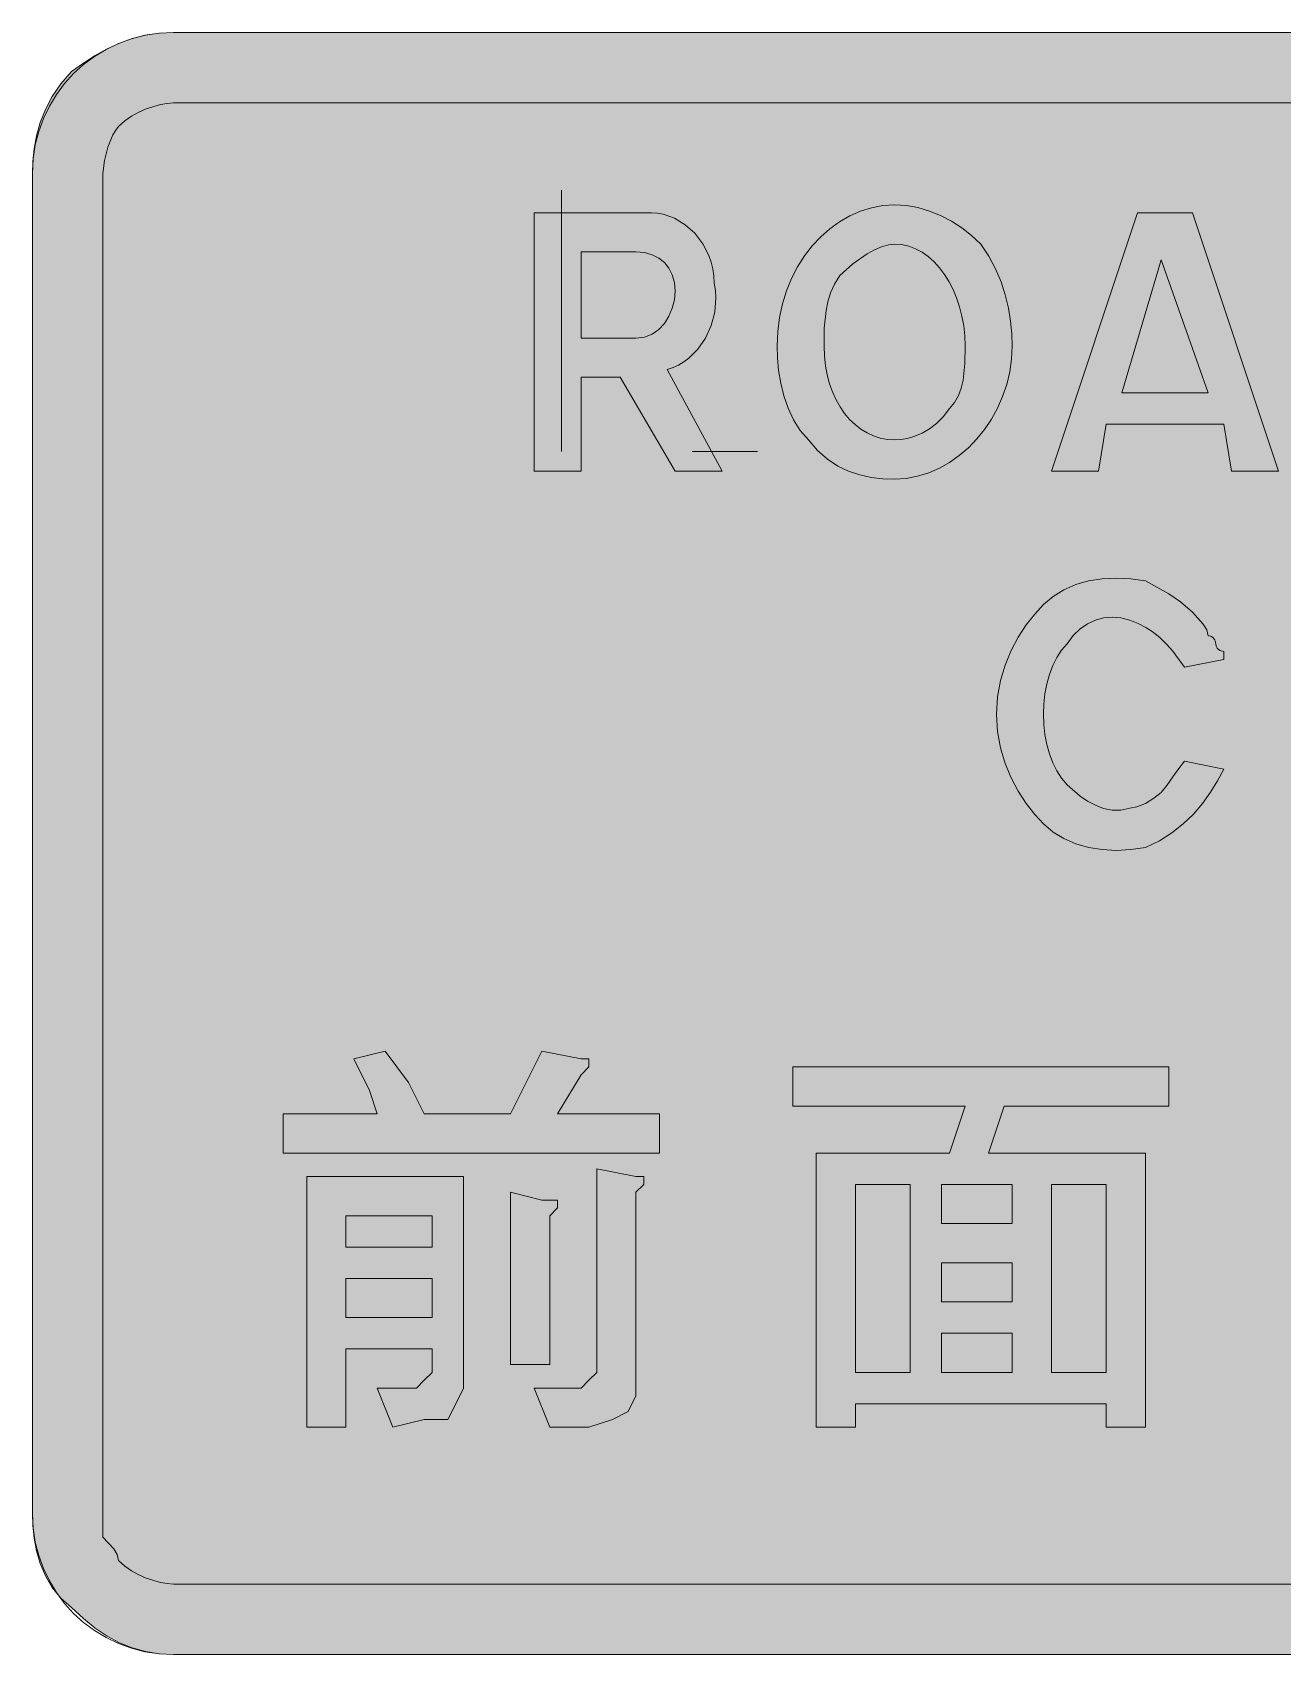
# Model space of a CAD drawing. Header units: metres. Extents: x 22 to 547, y 12 to 260.
# Drawn here: x 22.3 to 213.7, y 12 to 260.4 of the extents above; entities that cross this region are included whole.
import ezdxf

# ---------------------------------------------------------------- set-up
doc = ezdxf.new("R2010")
doc.units = ezdxf.units.M
for name, color, linetype, true_color in [('FILL_RED_FF0000', 7, 'Continuous', 0xff0000), ('FILL_WHITE_FFFFFF', 7, 'Continuous', 0xffffff), ('STROKE_RED_FF0000', 7, 'Continuous', 0xff0000), ('STROKE_WHITE_FFFFFF', 7, 'Continuous', 0xffffff)]:
    doc.layers.add(name, color=color, linetype=linetype, true_color=true_color)

msp = doc.modelspace()

# ---------------------------------------------------------------- hatches: boundary and pattern name
at = {"layer": 'FILL_RED_FF0000', "true_color": 0xff0000}
h = msp.add_hatch(color=7, dxfattribs=at)
h.dxf.hatch_style = 1
h.paths.add_polyline_path([(525.09, 249.6), (525.99, 249.58), (526.89, 249.45), (527.79, 249.09), (528.69, 248.4), (529.59, 248.19), (530.49, 247.65), (532.29, 246), (533.94, 244.2), (534.48, 243.3), (534.69, 242.4), (535.38, 241.5), (535.74, 240.6), (535.87, 239.7), (535.89, 238.8), (535.89, 33.6), (535.83, 32.7), (535.66, 31.8), (535.38, 30.9), (534.99, 30), (533.86, 28.2), (532.29, 26.4), (530.49, 24.75), (529.59, 24.21), (528.69, 24), (527.79, 23.31), (526.89, 22.95), (525.99, 22.82), (525.09, 22.8), (43.89, 22.8), (42.94, 22.86), (41.9, 23.02), (39.69, 23.7), (38.57, 24.21), (37.48, 24.82), (36.44, 25.56), (35.49, 26.4), (35.28, 27.3), (34.74, 28.2), (33.09, 30), (33.09, 33.6), (33.09, 238.8), (33.3, 240.77), (33.84, 242.85), (34.61, 244.71), (35.04, 245.44), (35.49, 246), (36.44, 246.84), (37.48, 247.57), (38.57, 248.19), (39.69, 248.7), (41.9, 249.37), (42.94, 249.54), (43.89, 249.6), (525.09, 249.6)])
at = {"layer": 'FILL_WHITE_FFFFFF', "true_color": 0xffffff}
h = msp.add_hatch(color=7, dxfattribs=at)
h.dxf.hatch_style = 1
h.paths.add_polyline_path([(525.09, 260.4), (526.94, 260.29), (528.86, 259.97), (530.81, 259.45), (532.74, 258.75), (534.62, 257.88), (536.4, 256.86), (538.03, 255.69), (539.49, 254.4), (541.18, 252.55), (542.64, 250.61), (543.88, 248.62), (544.89, 246.6), (545.68, 244.58), (546.24, 242.59), (546.58, 240.65), (546.69, 238.8), (546.69, 33.6), (546.58, 31.75), (546.24, 29.83), (545.68, 27.88), (544.89, 25.95), (543.88, 24.07), (542.64, 22.29), (541.18, 20.66), (539.49, 19.2), (538.03, 17.51), (536.4, 16.05), (534.62, 14.81), (532.74, 13.8), (530.81, 13.01), (528.86, 12.45), (526.94, 12.11), (525.09, 12), (43.89, 12), (41.69, 12.11), (39.6, 12.45), (37.58, 13.01), (35.64, 13.8), (33.75, 14.81), (31.91, 16.05), (30.09, 17.51), (28.29, 19.2), (26.65, 20.66), (25.33, 22.29), (24.28, 24.07), (23.49, 25.95), (22.92, 27.88), (22.55, 29.83), (22.35, 31.75), (22.29, 33.6), (22.29, 238.8), (22.35, 240.65), (22.55, 242.59), (22.92, 244.58), (23.49, 246.6), (24.28, 248.62), (25.33, 250.61), (26.65, 252.55), (28.29, 254.4), (30.09, 255.69), (31.91, 256.86), (33.75, 257.88), (35.64, 258.75), (37.58, 259.45), (39.6, 259.97), (41.69, 260.29), (43.89, 260.4), (525.09, 260.4)])
h = msp.add_hatch(color=7, dxfattribs=at)
h.dxf.hatch_style = 1
h.paths.add_polyline_path([(157.87, 233.57), (159.63, 233.05), (161.34, 232.35), (163, 231.48), (164.58, 230.46), (166.09, 229.29), (167.49, 228), (168.73, 226.15), (169.76, 224.21), (170.59, 222.22), (171.24, 220.2), (171.72, 218.18), (172.05, 216.19), (172.23, 214.25), (172.29, 212.4), (172.19, 210.39), (171.91, 208.42), (171.45, 206.51), (170.83, 204.66), (170.05, 202.88), (169.13, 201.2), (168.07, 199.62), (166.89, 198.15), (165.6, 196.81), (164.2, 195.61), (162.72, 194.56), (161.15, 193.67), (159.52, 192.96), (157.82, 192.43), (156.07, 192.11), (154.29, 192), (152.49, 192.06), (150.71, 192.26), (148.95, 192.63), (147.24, 193.2), (145.58, 193.99), (144, 195.04), (142.49, 196.36), (141.09, 198), (139.85, 199.46), (138.82, 201.09), (137.99, 202.87), (137.34, 204.75), (136.86, 206.68), (136.53, 208.63), (136.35, 210.55), (136.29, 212.4), (136.39, 214.62), (136.67, 216.77), (137.13, 218.85), (137.75, 220.84), (138.53, 222.73), (139.45, 224.51), (140.51, 226.17), (141.69, 227.7), (142.98, 229.09), (144.38, 230.33), (145.86, 231.41), (147.43, 232.31), (149.06, 233.03), (150.76, 233.56), (152.51, 233.89), (154.29, 234), (156.09, 233.89), (157.87, 233.57)])
h.paths.add_polyline_path([(152.3, 227.59), (151.21, 227.11), (150.09, 226.5), (147.88, 224.96), (145.89, 223.2), (145.1, 221.85), (144.5, 220.5), (144.08, 219.15), (143.79, 217.8), (143.53, 215.1), (143.49, 212.4), (143.55, 210.85), (143.71, 209.37), (143.97, 207.95), (144.33, 206.61), (144.79, 205.34), (145.33, 204.15), (145.94, 203.05), (146.64, 202.05), (147.41, 201.14), (148.24, 200.34), (149.13, 199.65), (150.07, 199.07), (151.07, 198.61), (152.1, 198.27), (153.18, 198.07), (154.29, 198), (155.24, 198.06), (156.28, 198.24), (157.37, 198.57), (158.49, 199.05), (159.61, 199.7), (160.7, 200.53), (161.74, 201.56), (162.69, 202.8), (163.48, 203.75), (164.08, 204.81), (164.5, 205.94), (164.79, 207.15), (165.05, 209.72), (165.09, 212.4), (165.03, 213.96), (164.87, 215.48), (164.61, 216.96), (164.25, 218.38), (163.79, 219.74), (163.25, 221.03), (162.64, 222.23), (161.94, 223.35), (161.17, 224.37), (160.34, 225.28), (159.45, 226.07), (158.51, 226.74), (157.51, 227.28), (156.48, 227.67), (155.4, 227.92), (154.29, 228), (153.34, 227.89), (152.3, 227.59)], flags=16)
h = msp.add_hatch(color=7, dxfattribs=at)
h.dxf.hatch_style = 1
h.paths.add_polyline_path([(112.29, 207.6), (106.29, 207.6), (106.29, 193.2), (99.09, 193.2), (99.09, 232.8), (117.09, 232.8), (117.99, 232.74), (118.88, 232.58), (120.61, 231.96), (122.24, 230.96), (123.69, 229.65), (124.92, 228.05), (125.87, 226.22), (126.22, 225.22), (126.47, 224.19), (126.63, 223.11), (126.69, 222), (126.86, 220.88), (126.92, 219.76), (126.75, 217.57), (126.2, 215.5), (125.34, 213.6), (124.19, 211.92), (122.81, 210.52), (122.04, 209.95), (121.23, 209.47), (120.38, 209.08), (119.49, 208.8), (127.89, 193.2), (120.69, 193.2), (112.29, 207.6)])
h.paths.add_polyline_path([(115.98, 213.76), (117.15, 214.22), (118.17, 214.93), (119.04, 215.85), (119.74, 216.94), (120.26, 218.16), (120.58, 219.46), (120.69, 220.8), (120.58, 222.09), (120.26, 223.26), (119.74, 224.28), (119.04, 225.15), (118.17, 225.85), (117.15, 226.37), (115.98, 226.69), (114.69, 226.8), (106.29, 226.8), (106.29, 213.6), (114.69, 213.6), (115.98, 213.76)], flags=16)
h = msp.add_hatch(color=7, dxfattribs=at)
h.dxf.hatch_style = 1
h.paths.add_polyline_path([(213.09, 193.2), (205.89, 193.2), (204.69, 200.4), (186.69, 200.4), (185.49, 193.2), (178.29, 193.2), (191.49, 232.8), (199.89, 232.8), (213.09, 193.2)])
h.paths.add_polyline_path([(189.09, 205.2), (202.29, 205.2), (195.09, 225.6), (189.09, 205.2)], flags=16)
h = msp.add_hatch(color=7, dxfattribs=at)
h.dxf.hatch_style = 1
h.paths.add_polyline_path([(196.87, 165.67), (195.93, 166.74), (194.94, 167.7), (193.9, 168.54), (192.78, 169.27), (191.59, 169.89), (190.29, 170.4), (188.94, 170.74), (187.61, 170.85), (186.3, 170.74), (185.04, 170.4), (183.83, 169.84), (182.7, 169.05), (181.64, 168.04), (180.69, 166.8), (179.85, 165.82), (179.12, 164.69), (178.5, 163.44), (177.99, 162.07), (177.6, 160.63), (177.31, 159.12), (177.15, 157.57), (177.09, 156), (177.15, 154.43), (177.31, 152.88), (177.6, 151.37), (177.99, 149.92), (178.5, 148.56), (179.12, 147.31), (179.85, 146.18), (180.69, 145.2), (182.7, 143.46), (183.83, 142.69), (185.04, 142.05), (186.3, 141.58), (187.61, 141.32), (188.94, 141.31), (190.29, 141.6), (191.38, 141.81), (192.69, 142.35), (194, 143.12), (195.09, 144), (195.99, 145.09), (196.89, 146.4), (197.79, 147.71), (198.69, 148.8), (204.69, 147.6), (203.73, 145.8), (202.65, 144.04), (201.42, 142.33), (200.04, 140.7), (198.49, 139.19), (196.76, 137.81), (194.83, 136.61), (192.69, 135.6), (190.44, 135.26), (188.23, 135.15), (186.07, 135.26), (183.99, 135.6), (182.03, 136.16), (180.2, 136.95), (178.55, 137.96), (177.09, 139.2), (175.75, 140.66), (174.45, 142.33), (173.23, 144.2), (172.14, 146.25), (171.22, 148.47), (170.51, 150.84), (170.05, 153.36), (169.89, 156), (170.05, 158.64), (170.51, 161.16), (171.22, 163.53), (172.14, 165.75), (173.23, 167.8), (174.45, 169.67), (175.75, 171.34), (177.09, 172.8), (178.55, 174.04), (180.2, 175.05), (182.03, 175.84), (183.99, 176.4), (186.07, 176.74), (188.23, 176.85), (190.44, 176.74), (192.69, 176.4), (196.29, 174.45), (198.09, 173.19), (199.89, 171.6), (201.54, 169.8), (202.08, 168.9), (202.29, 168), (202.69, 167.95), (202.98, 167.81), (203.34, 167.4), (203.49, 166.8), (203.54, 166.4), (203.68, 166.11), (204.09, 165.75), (204.69, 165.6), (204.69, 164.4), (198.69, 163.2), (196.87, 165.67)])
h = msp.add_hatch(color=7, dxfattribs=at)
h.dxf.hatch_style = 1
h.paths.add_polyline_path([(73.89, 98.4), (71.49, 103.2), (76.29, 104.4), (79.89, 99.6), (82.29, 94.8), (95.49, 94.8), (97.89, 99.6), (100.29, 104.4), (106.29, 103.2), (107.49, 103.2), (107.49, 102), (106.29, 100.8), (102.69, 94.8), (118.29, 94.8), (118.29, 88.8), (60.69, 88.8), (60.69, 94.8), (75.09, 94.8), (73.89, 98.4)])
h = msp.add_hatch(color=7, dxfattribs=at)
h.dxf.hatch_style = 1
h.paths.add_polyline_path([(192.69, 46.8), (186.69, 46.8), (186.69, 50.4), (148.29, 50.4), (148.29, 46.8), (142.29, 46.8), (142.29, 88.8), (162.69, 88.8), (165.09, 96), (138.69, 96), (138.69, 102), (196.29, 102), (196.29, 96), (171.09, 96), (168.69, 88.8), (192.69, 88.8), (192.69, 46.8)])
h.paths.add_polyline_path([(172.29, 61.2), (161.49, 61.2), (161.49, 55.2), (172.29, 55.2), (172.29, 61.2)], flags=16)
h.paths.add_polyline_path([(172.29, 78), (172.29, 84), (161.49, 84), (161.49, 78), (172.29, 78)], flags=16)
h.paths.add_polyline_path([(161.49, 66), (172.29, 66), (172.29, 72), (161.49, 72), (161.49, 66)], flags=16)
h.paths.add_polyline_path([(148.29, 84), (148.29, 55.2), (156.69, 55.2), (156.69, 84), (148.29, 84)], flags=16)
h.paths.add_polyline_path([(186.69, 84), (178.29, 84), (178.29, 55.2), (186.69, 55.2), (186.69, 84)], flags=16)
h = msp.add_hatch(color=7, dxfattribs=at)
h.dxf.hatch_style = 1
h.paths.add_polyline_path([(88.29, 52.8), (87.09, 50.4), (85.89, 48), (82.29, 48), (77.49, 46.8), (75.09, 52.8), (79.89, 52.8), (81.09, 52.8), (82.29, 54), (83.49, 55.2), (83.49, 58.8), (70.29, 58.8), (70.29, 46.8), (64.29, 46.8), (64.29, 85.2), (88.29, 85.2), (88.29, 56.4), (88.29, 52.8)])
h.paths.add_polyline_path([(70.29, 69.6), (70.29, 63.6), (83.49, 63.6), (83.49, 69.6), (70.29, 69.6)], flags=16)
h.paths.add_polyline_path([(83.49, 79.2), (70.29, 79.2), (70.29, 74.4), (83.49, 74.4), (83.49, 79.2)], flags=16)
h = msp.add_hatch(color=7, dxfattribs=at)
h.dxf.hatch_style = 1
h.paths.add_polyline_path([(114.69, 85.2), (115.89, 85.2), (115.89, 84), (114.69, 82.8), (114.69, 55.2), (114.69, 51.6), (113.49, 49.2), (111.09, 48), (107.49, 46.8), (101.49, 46.8), (99.09, 52.8), (105.09, 52.8), (106.29, 52.8), (107.49, 54), (108.69, 55.2), (108.69, 56.4), (108.69, 86.4), (114.69, 85.2)])
h = msp.add_hatch(color=7, dxfattribs=at)
h.dxf.hatch_style = 1
h.paths.add_polyline_path([(100.29, 81.6), (101.49, 81.6), (102.69, 81.6), (102.69, 80.4), (101.49, 79.2), (101.49, 56.4), (95.49, 56.4), (95.49, 82.8), (100.29, 81.6)])

# ---------------------------------------------------------------- linework, layer by layer
at = {"layer": 'FILL_RED_FF0000', "lineweight": 0, "true_color": 0xff0000}
msp.add_lwpolyline([(525.09, 22.8), (43.89, 22.8), (42.94, 22.86), (41.9, 23.02), (39.69, 23.7), (38.57, 24.21), (37.48, 24.82), (36.44, 25.56), (35.49, 26.4), (35.28, 27.3), (34.74, 28.2), (33.09, 30), (33.09, 33.6), (33.09, 238.8), (33.3, 240.77), (33.84, 242.85), (34.61, 244.71), (35.04, 245.44), (35.49, 246), (36.44, 246.84), (37.48, 247.57), (38.57, 248.19), (39.69, 248.7), (41.9, 249.37), (42.94, 249.54), (43.89, 249.6), (525.09, 249.6)], dxfattribs=at)
at = {"layer": 'FILL_WHITE_FFFFFF', "lineweight": 0, "true_color": 0xffffff}
msp.add_lwpolyline([(525.09, 12), (43.89, 12), (41.69, 12.11), (39.6, 12.45), (37.58, 13.01), (35.64, 13.8), (33.75, 14.81), (31.91, 16.05), (30.09, 17.51), (28.29, 19.2), (26.65, 20.66), (25.33, 22.29), (24.28, 24.07), (23.49, 25.95), (22.92, 27.88), (22.55, 29.83), (22.35, 31.75), (22.29, 33.6), (22.29, 238.8), (22.35, 240.65), (22.55, 242.59), (22.92, 244.58), (23.49, 246.6), (24.28, 248.62), (25.33, 250.61), (26.65, 252.55), (28.29, 254.4), (30.09, 255.69), (31.91, 256.86), (33.75, 257.88), (35.64, 258.75), (37.58, 259.45), (39.6, 259.97), (41.69, 260.29), (43.89, 260.4), (525.09, 260.4)], dxfattribs=at)
for points in [[(157.87, 233.57), (159.63, 233.05), (161.34, 232.35), (163, 231.48), (164.58, 230.46), (166.09, 229.29), (167.49, 228), (168.73, 226.15), (169.76, 224.21), (170.59, 222.22), (171.24, 220.2), (171.72, 218.18), (172.05, 216.19), (172.23, 214.25), (172.29, 212.4), (172.19, 210.39), (171.91, 208.42), (171.45, 206.51), (170.83, 204.66), (170.05, 202.88), (169.13, 201.2), (168.07, 199.62), (166.89, 198.15), (165.6, 196.81), (164.2, 195.61), (162.72, 194.56), (161.15, 193.67), (159.52, 192.96), (157.82, 192.43), (156.07, 192.11), (154.29, 192), (152.49, 192.06), (150.71, 192.26), (148.95, 192.63), (147.24, 193.2), (145.58, 193.99), (144, 195.04), (142.49, 196.36), (141.09, 198), (139.85, 199.46), (138.82, 201.09), (137.99, 202.87), (137.34, 204.75), (136.86, 206.68), (136.53, 208.63), (136.35, 210.55), (136.29, 212.4), (136.39, 214.62), (136.67, 216.77), (137.13, 218.85), (137.75, 220.84), (138.53, 222.73), (139.45, 224.51), (140.51, 226.17), (141.69, 227.7), (142.98, 229.09), (144.38, 230.33), (145.86, 231.41), (147.43, 232.31), (149.06, 233.03), (150.76, 233.56), (152.51, 233.89), (154.29, 234), (156.09, 233.89)], [(112.29, 207.6), (106.29, 207.6), (106.29, 193.2), (99.09, 193.2), (99.09, 232.8), (117.09, 232.8), (117.99, 232.74), (118.88, 232.58), (120.61, 231.96), (122.24, 230.96), (123.69, 229.65), (124.92, 228.05), (125.87, 226.22), (126.22, 225.22), (126.47, 224.19), (126.63, 223.11), (126.69, 222), (126.86, 220.88), (126.92, 219.76), (126.75, 217.57), (126.2, 215.5), (125.34, 213.6), (124.19, 211.92), (122.81, 210.52), (122.04, 209.95), (121.23, 209.47), (120.38, 209.08), (119.49, 208.8), (127.89, 193.2), (120.69, 193.2)], [(213.09, 193.2), (205.89, 193.2), (204.69, 200.4), (186.69, 200.4), (185.49, 193.2), (178.29, 193.2), (191.49, 232.8), (199.89, 232.8)], [(115.98, 213.76), (117.15, 214.22), (118.17, 214.93), (119.04, 215.85), (119.74, 216.94), (120.26, 218.16), (120.58, 219.46), (120.69, 220.8), (120.58, 222.09), (120.26, 223.26), (119.74, 224.28), (119.04, 225.15), (118.17, 225.85), (117.15, 226.37), (115.98, 226.69), (114.69, 226.8), (106.29, 226.8), (106.29, 213.6), (114.69, 213.6)], [(152.3, 227.59), (151.21, 227.11), (150.09, 226.5), (147.88, 224.96), (145.89, 223.2), (145.1, 221.85), (144.5, 220.5), (144.08, 219.15), (143.79, 217.8), (143.53, 215.1), (143.49, 212.4), (143.55, 210.85), (143.71, 209.37), (143.97, 207.95), (144.33, 206.61), (144.79, 205.34), (145.33, 204.15), (145.94, 203.05), (146.64, 202.05), (147.41, 201.14), (148.24, 200.34), (149.13, 199.65), (150.07, 199.07), (151.07, 198.61), (152.1, 198.27), (153.18, 198.07), (154.29, 198), (155.24, 198.06), (156.28, 198.24), (157.37, 198.57), (158.49, 199.05), (159.61, 199.7), (160.7, 200.53), (161.74, 201.56), (162.69, 202.8), (163.48, 203.75), (164.08, 204.81), (164.5, 205.94), (164.79, 207.15), (165.05, 209.72), (165.09, 212.4), (165.03, 213.96), (164.87, 215.48), (164.61, 216.96), (164.25, 218.38), (163.79, 219.74), (163.25, 221.03), (162.64, 222.23), (161.94, 223.35), (161.17, 224.37), (160.34, 225.28), (159.45, 226.07), (158.51, 226.74), (157.51, 227.28), (156.48, 227.67), (155.4, 227.92), (154.29, 228), (153.34, 227.89)], [(189.09, 205.2), (202.29, 205.2), (195.09, 225.6)], [(196.87, 165.67), (195.93, 166.74), (194.94, 167.7), (193.9, 168.54), (192.78, 169.27), (191.59, 169.89), (190.29, 170.4), (188.94, 170.74), (187.61, 170.85), (186.3, 170.74), (185.04, 170.4), (183.83, 169.84), (182.7, 169.05), (181.64, 168.04), (180.69, 166.8), (179.85, 165.82), (179.12, 164.69), (178.5, 163.44), (177.99, 162.07), (177.6, 160.63), (177.31, 159.12), (177.15, 157.57), (177.09, 156), (177.15, 154.43), (177.31, 152.88), (177.6, 151.37), (177.99, 149.92), (178.5, 148.56), (179.12, 147.31), (179.85, 146.18), (180.69, 145.2), (182.7, 143.46), (183.83, 142.69), (185.04, 142.05), (186.3, 141.58), (187.61, 141.32), (188.94, 141.31), (190.29, 141.6), (191.38, 141.81), (192.69, 142.35), (194, 143.12), (195.09, 144), (195.99, 145.09), (196.89, 146.4), (197.79, 147.71), (198.69, 148.8), (204.69, 147.6), (203.73, 145.8), (202.65, 144.04), (201.42, 142.33), (200.04, 140.7), (198.49, 139.19), (196.76, 137.81), (194.83, 136.61), (192.69, 135.6), (190.44, 135.26), (188.23, 135.15), (186.07, 135.26), (183.99, 135.6), (182.03, 136.16), (180.2, 136.95), (178.55, 137.96), (177.09, 139.2), (175.75, 140.66), (174.45, 142.33), (173.23, 144.2), (172.14, 146.25), (171.22, 148.47), (170.51, 150.84), (170.05, 153.36), (169.89, 156), (170.05, 158.64), (170.51, 161.16), (171.22, 163.53), (172.14, 165.75), (173.23, 167.8), (174.45, 169.67), (175.75, 171.34), (177.09, 172.8), (178.55, 174.04), (180.2, 175.05), (182.03, 175.84), (183.99, 176.4), (186.07, 176.74), (188.23, 176.85), (190.44, 176.74), (192.69, 176.4), (196.29, 174.45), (198.09, 173.19), (199.89, 171.6), (201.54, 169.8), (202.08, 168.9), (202.29, 168), (202.69, 167.95), (202.98, 167.81), (203.34, 167.4), (203.49, 166.8), (203.54, 166.4), (203.68, 166.11), (204.09, 165.75), (204.69, 165.6), (204.69, 164.4), (198.69, 163.2)], [(73.89, 98.4), (71.49, 103.2), (76.29, 104.4), (79.89, 99.6), (82.29, 94.8), (95.49, 94.8), (97.89, 99.6), (100.29, 104.4), (106.29, 103.2), (107.49, 103.2), (107.49, 102), (106.29, 100.8), (102.69, 94.8), (118.29, 94.8), (118.29, 88.8), (60.69, 88.8), (60.69, 94.8), (75.09, 94.8)], [(192.69, 46.8), (186.69, 46.8), (186.69, 50.4), (148.29, 50.4), (148.29, 46.8), (142.29, 46.8), (142.29, 88.8), (162.69, 88.8), (165.09, 96), (138.69, 96), (138.69, 102), (196.29, 102), (196.29, 96), (171.09, 96), (168.69, 88.8), (192.69, 88.8)], [(88.29, 52.8), (87.09, 50.4), (85.89, 48), (82.29, 48), (77.49, 46.8), (75.09, 52.8), (79.89, 52.8), (81.09, 52.8), (82.29, 54), (83.49, 55.2), (83.49, 58.8), (70.29, 58.8), (70.29, 46.8), (64.29, 46.8), (64.29, 85.2), (88.29, 85.2), (88.29, 56.4)], [(114.69, 85.2), (115.89, 85.2), (115.89, 84), (114.69, 82.8), (114.69, 55.2), (114.69, 51.6), (113.49, 49.2), (111.09, 48), (107.49, 46.8), (101.49, 46.8), (99.09, 52.8), (105.09, 52.8), (106.29, 52.8), (107.49, 54), (108.69, 55.2), (108.69, 56.4), (108.69, 86.4)], [(100.29, 81.6), (101.49, 81.6), (102.69, 81.6), (102.69, 80.4), (101.49, 79.2), (101.49, 56.4), (95.49, 56.4), (95.49, 82.8)], [(148.29, 84), (148.29, 55.2), (156.69, 55.2), (156.69, 84)], [(172.29, 78), (172.29, 84), (161.49, 84), (161.49, 78)], [(186.69, 84), (178.29, 84), (178.29, 55.2), (186.69, 55.2)], [(83.49, 79.2), (70.29, 79.2), (70.29, 74.4), (83.49, 74.4)], [(70.29, 69.6), (70.29, 63.6), (83.49, 63.6), (83.49, 69.6)], [(161.49, 66), (172.29, 66), (172.29, 72), (161.49, 72)], [(172.29, 61.2), (161.49, 61.2), (161.49, 55.2), (172.29, 55.2)]]:
    msp.add_lwpolyline(points, close=True, dxfattribs=at)
at = {"layer": 'STROKE_RED_FF0000', "lineweight": 0, "true_color": 0xff0000}
for points in [[(525.09, 12), (43.89, 12), (41.6699, 12.1107), (39.5166, 12.4359), (37.4406, 12.965), (35.4525, 13.6875), (33.5629, 14.5928), (31.7822, 15.6703), (30.1211, 16.9096), (28.59, 18.3), (27.1996, 19.8311), (25.9603, 21.4922), (24.8828, 23.2729), (23.9775, 25.1625), (23.255, 27.1506), (22.7259, 29.2266), (22.4007, 31.3799), (22.29, 33.6), (22.29, 238.8), (22.4007, 241.0201), (22.7259, 243.1734), (23.255, 245.2494), (23.9775, 247.2375), (24.8828, 249.1271), (25.9603, 250.9078), (27.1996, 252.5689), (28.59, 254.1), (30.1211, 255.4904), (31.7822, 256.7297), (33.5629, 257.8072), (35.4525, 258.7125), (37.4406, 259.435), (39.5166, 259.9641), (41.6699, 260.2893), (43.89, 260.4)], [(43.89, 260.4), (525.09, 260.4)]]:
    msp.add_lwpolyline(points, dxfattribs=at)
at = {"layer": 'STROKE_WHITE_FFFFFF', "lineweight": 0, "true_color": 0xffffff}
for points in [[(103.29, 196.24), (103.29, 236.24)], [(123.29, 196.24), (133.29, 196.24)]]:
    msp.add_lwpolyline(points, dxfattribs=at)

doc.saveas('drawing.dxf')
